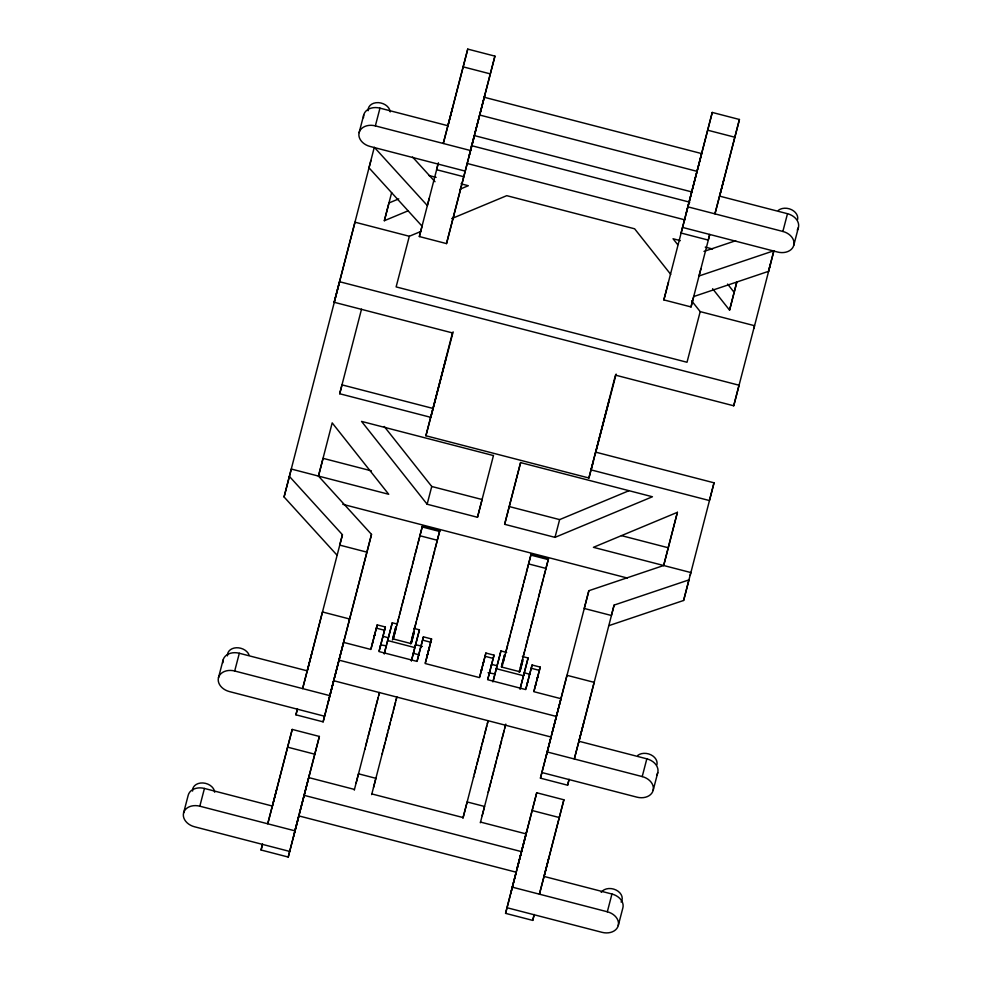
<?xml version="1.0" encoding="UTF-8"?>
<svg xmlns="http://www.w3.org/2000/svg" width="982" height="982" viewBox="0 0 982 982"><rect width="100%" height="100%" fill="white"/><g stroke="black" fill="none" stroke-linecap="round" stroke-linejoin="round"><path stroke-width="1.47" d="M298.921 815.797L288.229 857.053L261.065 850.007L262.427 844.36M545.759 757.601L551.062 737.028L333.72 680.722L323.115 721.856L295.938 714.822L297.313 709.176M437.972 164.043L436.597 169.702L463.762 176.735L446.515 243.597L419.351 236.552L438.414 162.803M288.229 857.053L309.465 774.773M293.532 836.48L298.847 815.907L516.176 872.212L510.873 892.785M323.115 721.856L344.338 639.577M328.418 701.295L333.72 680.722M463.762 176.735L484.998 94.456M469.065 156.163L474.38 135.59L691.721 191.907L686.406 212.468M534.269 914.475L532.735 920.392L505.57 913.358L536.724 792.756L563.889 799.79L543.795 877.675M569.155 779.291L567.621 785.207L540.444 778.161L566.982 675.309L594.159 682.355L574.298 758.988L583.541 723.489M719.622 196.265L739.434 119.485L712.257 112.439L681.103 233.041L708.268 240.087L709.642 234.428M532.735 920.392L534.098 914.745M567.621 785.207L568.983 779.548M372.779 642.032L372.706 642.351M374.645 634.838L374.731 634.519M383.127 635.649L382.796 636.999L385.374 626.995L377.223 624.883L371.061 648.721M388.369 637.846L382.992 636.213M418.774 654.736L413.348 653.325L413.532 652.588M422.383 646.414L415.595 644.658L415.398 645.395M427.428 654.871L431.564 638.963L423.414 636.852L420.861 646.733M427.551 654.393L426.925 656.848L427.207 655.804M481.45 670.178L481.376 670.497M483.316 662.985L483.402 662.666M489.269 673.591L494.044 655.154L485.894 653.042L483.058 664.041M491.663 664.36L497.088 665.771L496.904 666.508M529.691 674.217L524.253 672.805L523.872 674.303M534.061 690.947L540.235 667.109L532.084 664.998L530.108 672.645M535.779 684.258L535.706 684.577M537.657 677.064L537.731 676.745M382.931 636.434L380.464 645.96L380.807 644.658M420.824 646.843C422.383 640.755 417.681 658.897 418.835 654.515M495.038 673.701L493.32 680.391M522.203 680.735L522.129 681.054M529.74 674.057L529.838 673.652M452.444 332.91L334.175 302.272L339.49 281.699L739.029 385.214L733.726 405.787L615.456 375.136L588.918 478.001L425.906 435.762L452.481 332.861M337.133 555.284L284.068 496.966L291.298 469.04L388.712 494.277L332.186 422.886L318.463 476.074L371.515 534.404L334.408 677.899M453.132 331.842L430.816 417.35L339.698 393.745L361.523 309.158M408.144 210.799L384.355 220.705L391.646 192.619M272.051 807.4L292.219 729.417L319.383 736.451L299.535 813.084M307.317 670.743L342.436 534.724L289.383 476.393M447.939 125.88L467.751 49.1L494.928 56.134L475.067 132.766M324.477 716.209L229.395 691.573A14.03 10.618 14.6 0 1 218.47 677.776A14.03 10.618 14.6 0 1 234.698 671.001L329.792 695.637L371.515 534.404M474.416 135.626L446.515 243.597M373.221 640.325L372.448 643.32M374.216 636.545L374.977 633.537M386.564 644.793L384.257 653.717M384.232 653.767L392.26 622.797L396.556 623.901M388.479 637.49L392.26 622.797M392.456 639.982L395.869 626.762L392.726 638.828L411.2 643.615L414.343 631.549L411.311 643.296M356.135 783.01L379.469 692.482M393.193 639.257L422.42 526.107L439.801 530.611L410.586 643.762M373.516 787.515L396.851 696.987M411.397 660.8L419.437 629.83L413.717 628.345M415.263 645.996L419.437 629.83M427.305 655.35L426.642 657.928L426.986 656.627M428.79 649.667L429.453 647.089L428.41 651.078M428.545 650.612L429.171 648.169L428.901 649.212M493.406 455.562L361.548 421.401L427.133 504.232L477.485 517.281L493.48 455.452M504.65 524.314L520.57 462.596L652.429 496.757L555.002 537.363L504.65 524.314L520.644 462.485M481.646 669.429L481.119 671.479M481.462 670.129L481.892 668.472M482.874 664.691L483.647 661.696M491.454 665.145L491.798 663.807M492.903 681.913L500.93 650.943L506.651 652.429M497.137 665.636L500.93 650.943M495.223 672.94L497.088 665.771M501.507 666.668L504.539 654.908L501.397 666.974L519.871 671.762L523.013 659.695M488.128 720.641L462.952 818.264M501.863 667.404L531.09 554.265L548.472 558.77L519.183 672.204M482.187 815.674L505.791 724.102M519.981 671.455L522.633 661.168M520.067 688.959L528.095 657.989L522.375 656.504M522.399 679.986L524.241 672.866M523.553 675.616L528.095 657.989M536.221 682.551L535.46 685.559M537.215 678.771L537.989 675.763M536.724 792.756L505.57 913.358M608.803 625.669L683.619 600.468L690.849 572.555L593.423 547.318L677.396 512.322L663.672 565.509L588.856 590.71L540.444 778.161M770.453 263.986L768.538 271.339L693.722 296.539L691.021 306.936L663.857 299.903L712.257 112.439M578.717 742.355L614.106 605.096L688.934 579.896L683.619 600.468M691.021 306.936L709.716 234.661M663.672 565.509L677.396 512.322M729.565 310.14L736.807 282.067L729.565 310.14L712.613 288.72M768.538 271.339L773.853 250.766L699.037 275.967L700.952 268.614M690.162 575.378L714.037 482.813L595.767 452.162M753.845 328.528L773.939 250.655M467.751 49.1L443.275 143.482L452.518 107.983M292.219 729.417L267.742 823.788L276.985 788.301M494.928 56.134L470.439 150.516L375.357 125.88A14.03 10.618 14.6 0 0 359.117 132.644A14.03 10.618 14.6 0 0 370.054 146.453L465.137 171.089M319.383 736.451L294.907 830.833L199.825 806.197A14.03 10.618 14.6 0 0 183.585 812.961A14.03 10.618 14.6 0 0 194.51 826.77L289.604 851.406M372.657 642.547L373.086 640.878M374.351 635.992L374.78 634.323M379.212 650.833L380.721 645.014M386.81 643.836L388.418 637.613M394.298 635.084L395.832 629.155M396.9 624.982L398.434 619.053M399.502 614.879L401.049 608.963M402.117 604.777L403.651 598.86M404.719 594.687L406.253 588.758M407.321 584.585L408.856 578.656M409.924 574.482L411.47 568.566M412.538 564.392L414.073 558.463M415.14 554.29L416.675 548.361M417.743 544.188L419.289 538.259M365.635 746.173L367.17 740.244M368.238 736.07L369.772 730.142M370.84 725.968L372.374 720.052M373.455 715.866L374.989 709.949M376.057 705.776L377.591 699.847M378.659 695.673L379.433 692.715M411.679 639.589L413.213 633.66M414.281 629.487L415.828 623.558M416.896 619.384L418.43 613.455M419.498 609.282L421.033 603.365M422.1 599.192L423.647 593.263M424.715 589.09L426.249 583.161M427.317 578.987L428.852 573.071M429.92 568.885L431.454 562.968M432.522 558.795L434.069 552.866M435.136 548.692L436.671 542.764M383.017 750.678L384.551 744.749M385.619 740.575L387.166 734.646M388.234 730.473L389.768 724.544M390.836 720.371L392.37 714.454M393.438 710.281L394.973 704.352M396.053 700.178L396.814 697.22M413.974 650.882L415.312 645.702M417.252 660.677L418.762 654.871M425.402 662.789L427.808 653.509M482.174 667.392L481.327 670.694M482.604 665.771L482.997 664.225M483.451 662.469L479.732 676.868M489.392 673.161L487.882 678.979M489.478 672.805L489.748 671.749M491.319 665.636L491.601 664.581M503.349 661.745L504.502 657.302M505.57 653.128L507.105 647.212M508.173 643.038L509.707 637.109M510.775 632.936L512.322 627.007M513.39 622.833L514.924 616.917M515.992 612.731L517.526 606.815M518.594 602.641L520.141 596.712M521.209 592.539L522.743 586.61M523.811 582.436L525.345 576.52M526.413 572.346L527.948 566.418M474.306 774.319L475.84 768.39M476.908 764.217L478.443 758.3M479.511 754.127L481.045 748.198M482.113 744.025L483.66 738.096M484.727 733.922L486.262 728.006M487.33 723.82L488.103 720.862M538.59 597.044L540.125 591.115M541.192 586.941L542.739 581.025M543.807 576.851L545.341 570.923M502.109 738.427L503.643 732.511M504.711 728.325L505.485 725.367M520.35 667.735L521.884 661.807M522.952 657.633L524.498 651.717M525.566 647.543L527.101 641.614M528.169 637.441L529.703 631.512M530.771 627.338L532.305 621.422M533.373 617.236L534.92 611.32M535.988 607.146L537.522 601.217M491.687 778.824L493.222 772.895M494.29 768.722L495.824 762.805M496.904 758.632L498.439 752.703M499.507 748.529L501.041 742.601M527.42 683.018L525.91 688.836M527.506 682.662L527.788 681.606M529.629 674.438L527.309 683.447M535.656 684.773L536.086 683.104M537.35 678.218L537.78 676.549M526.794 831.079L516.863 869.389L526.107 833.902L480.468 822.069M739.434 119.485L714.945 213.855L724.188 178.368M563.889 799.79L539.413 894.172L548.656 858.685M359.117 132.644L363.745 114.906M218.47 677.776L223.086 660.027M183.585 812.961L188.213 795.211A14.03 10.618 14.6 0 1 204.44 788.448L272.358 806.05M375.357 125.88L379.973 108.143L447.902 125.733M234.698 671.001L239.326 653.263L307.243 670.853M199.825 806.197L204.44 788.448M370.914 160.483L368.999 167.824L422.051 226.155L419.351 236.552M334.175 302.272L354.981 222.19L409.322 236.269L420.615 231.556M284.068 496.966L374.302 147.263L427.366 205.594L429.281 198.241M384.355 220.705L388.97 202.967L398.766 198.88M339.698 393.745L342.018 384.87L433.123 408.475M318.463 476.074L323.078 458.336L371.38 470.844M409.322 236.269L396.127 286.904L687.007 362.26L700.203 311.625L691.647 300.823M342.436 534.724L339.735 545.108L366.9 552.154M295.938 714.822L297.485 708.906M311.871 653.116L302.616 688.603L322.477 611.97L349.653 619.004M261.065 850.007L262.599 844.103M425.906 435.762L446.38 357.092M377.223 624.883L370.828 649.446L343.651 642.4M385.374 626.995L378.978 651.557L417.006 661.402L423.414 636.852M427.133 504.232L431.749 486.483L384.232 426.47M422.42 526.107L419.903 535.755L437.285 540.26L439.801 530.611M354.281 790.117L358.479 773.804L375.873 778.309L371.675 794.622M411.433 660.751L413.741 651.876M431.564 638.963L425.157 663.513L479.486 677.592L485.894 653.042M477.485 517.281L482.113 499.531L431.749 486.483M494.044 655.154L487.637 679.704L525.677 689.56L532.084 664.998M531.09 554.265L528.574 563.913L545.955 568.418L548.472 558.77M480.345 822.769L484.543 806.455L467.15 801.95L463.087 817.564L371.797 793.922M488.189 792.302L491.147 780.948L490.84 782.114M555.002 537.363L559.63 519.613L628.811 490.779M520.092 688.91L522.019 681.508M588.918 478.001L609.38 399.33M593.459 461.037L591.152 469.912L709.421 500.55L714.037 482.813M595.423 453.61L616.131 374.068M540.235 667.109L533.827 691.672L560.992 698.705L551.749 734.205M692.396 189.072L701.651 153.585L484.31 97.279M663.857 299.903L668.472 282.153M588.856 590.71L584.241 608.459L611.405 615.493L614.106 605.096M733.726 405.787L754.532 325.705L700.203 311.625M682.465 227.394L777.56 252.03A14.03 10.618 14.6 0 0 793.787 245.255A14.03 10.618 14.6 0 0 782.863 231.457L787.49 213.708L719.573 196.118M541.818 772.515L636.901 797.151A14.03 10.618 14.6 0 0 653.14 790.387A14.03 10.618 14.6 0 0 642.216 776.578L646.831 758.828L578.914 741.238M506.933 907.712L602.027 932.335A14.03 10.618 14.6 0 0 618.255 925.572A14.03 10.618 14.6 0 0 607.33 911.775L611.946 894.025L544.028 876.423M793.787 245.255L798.415 227.517M653.14 790.387L657.768 772.638M618.255 925.572L622.883 907.822A14.03 10.618 14.6 0 0 611.946 894.025M386.282 645.861L380.746 644.879M494.953 674.02L488.054 672.682M414.294 557.58L414.6 556.401M416.896 547.477L417.203 546.311M419.498 537.375L419.817 536.209M406.474 587.874L406.781 586.696M409.077 577.772L409.396 576.606M411.691 567.682L411.998 566.504M398.655 618.169L398.974 617.003M401.257 608.079L401.577 606.901M403.872 597.977L404.179 596.798M393.451 638.374L393.757 637.195M396.053 628.271L396.36 627.093M377.812 698.963L378.119 697.785M369.993 729.258L370.3 728.092M372.595 719.168L372.915 717.989M375.21 709.065L375.517 707.887M364.776 749.462L365.095 748.284M367.391 739.36L367.698 738.182M436.892 541.88L437.199 540.714M429.073 572.187L429.38 571.008M431.675 562.085L431.994 560.906M434.29 551.982L434.596 550.816M421.253 602.482L421.573 601.303M423.856 592.379L424.175 591.201M426.47 582.277L426.777 581.111M416.049 622.674L416.356 621.508M418.651 612.584L418.958 611.405M410.832 642.879L411.139 641.7M413.434 632.776L413.753 631.598M392.591 713.57L392.898 712.392M395.194 703.468L395.513 702.29M384.772 743.865L385.091 742.687M387.387 733.763L387.694 732.597M389.989 723.673L390.296 722.494M382.17 753.967L382.477 752.789M528.169 565.534L528.488 564.355M520.35 595.828L520.669 594.662M522.964 585.726L523.271 584.56M525.566 575.636L525.873 574.458M512.543 626.123L512.85 624.957M515.145 616.033L515.452 614.855M517.747 605.931L518.054 604.752M504.723 656.43L505.03 655.252M507.326 646.328L507.633 645.149M509.928 636.226L510.247 635.047M502.109 666.52L502.428 665.354M483.868 737.212L484.187 736.046M486.483 727.122L486.79 725.943M476.061 767.519L476.368 766.341M478.664 757.417L478.971 756.238M481.266 747.314L481.585 746.136M473.447 777.609L473.766 776.443M542.948 580.141L543.267 578.963M545.562 570.039L545.869 568.86M535.141 610.436L535.448 609.257M537.743 600.333L538.05 599.167M540.346 590.231L540.652 589.065M527.322 640.73L527.629 639.552M529.924 630.628L530.231 629.462M532.526 620.538L532.845 619.36M522.105 660.923L522.424 659.757M524.707 650.833L525.026 649.654M519.503 671.025L519.809 669.859M498.66 751.819L498.966 750.641M501.262 741.717L501.569 740.551M503.864 731.627L504.183 730.448M493.443 772.012L493.75 770.845M496.045 761.922L496.364 760.743M459.932 189.219L468.328 185.721L461 183.818M451.683 218.618L506.749 195.663L634.618 228.794L670.743 274.408M703.996 251.404L735.653 240.737M463.136 66.85L490.3 73.883M707.641 130.189L734.806 137.222M479.682 115.029L697.024 171.334M471.446 145.631L689.781 202.206M687.781 206.821L782.863 231.457M467.088 163.454L684.884 219.87M428.815 175.483L436.131 177.374M680.354 240.651L673.038 238.749L677.752 244.702M705.236 247.096L712.551 248.986M509.277 506.565L559.63 519.613M621.471 535.632L668.3 547.772M342.779 504.318L627.253 578.017M422.199 526.953L439.58 531.458M530.869 555.1L548.251 559.605M376.364 628.149L384.514 630.26M422.555 640.117L430.705 642.228M485.034 656.295L493.185 658.406M531.225 668.263L539.376 670.375M387.645 640.534L414.809 647.58M496.315 668.693L523.48 675.726M339.036 660.149L556.377 716.455M547.121 751.942L642.216 776.578M287.603 747.155L314.768 754.201M532.109 810.506L559.274 817.54M308.778 777.597L354.416 789.418M304.15 795.334L521.491 851.639M512.248 887.139L607.33 911.775M412.563 157.046L435.014 181.719M727.601 284.068L734.192 292.403M192.595 791.05A11.232 8.494 14.6 0 1 202.881 782.961A11.232 8.494 14.6 0 1 214.69 792.228M601.205 892.356A11.232 8.494 14.6 0 1 616.009 889.987A11.232 8.494 14.6 0 1 621.09 902.065M646.831 758.828A14.03 10.618 14.6 0 1 656.614 775.179M637.674 755.465A11.232 8.494 14.6 0 1 650.894 754.802A11.232 8.494 14.6 0 1 656.897 764.831M368.127 110.733A11.232 8.494 14.6 0 1 378.414 102.644A11.232 8.494 14.6 0 1 390.222 111.911M363.512 117.68A14.03 10.618 14.6 0 1 379.973 108.143M787.49 213.708A14.03 10.618 14.6 0 1 797.261 230.058M222.865 662.813A14.03 10.618 14.6 0 1 239.326 653.263M227.48 655.853A11.232 8.494 14.6 0 1 236.318 647.764A11.232 8.494 14.6 0 1 248.998 654.773M778.333 210.344A11.232 8.494 14.6 0 1 791.541 209.682A11.232 8.494 14.6 0 1 797.544 219.71"/></g></svg>
